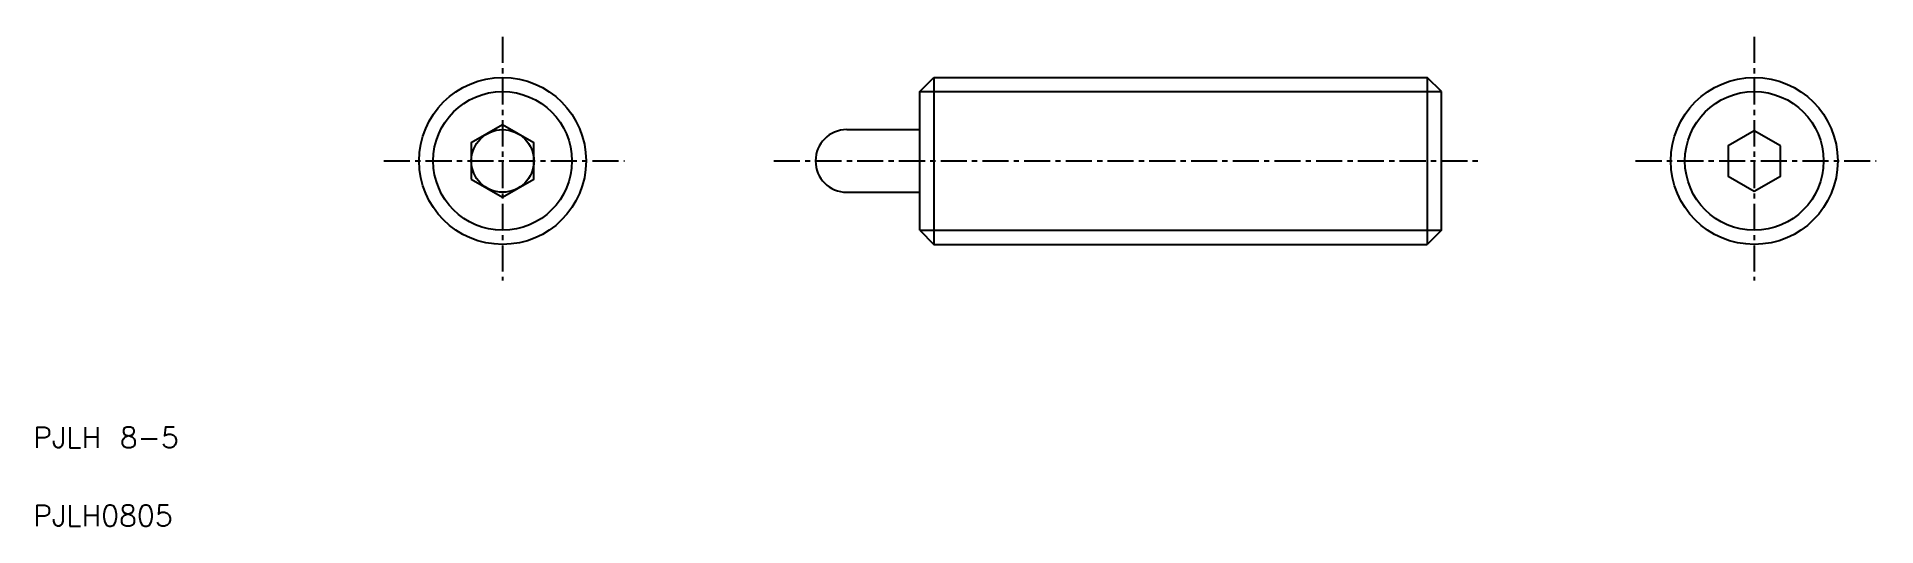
# Model space of a CAD drawing. Extents: x 2.7 to 90.8, y 2.5 to 25.9.
import ezdxf

# ---------------------------------------------------------------- set-up
doc = ezdxf.new("R2010")
doc.units = 0
doc.linetypes.add('CENTER', pattern=[2, 1.25, -0.25, 0.25, -0.25])
doc.layers.get('0').update_dxf_attribs({"linetype": 'CONTINUOUS'})
doc.layers.add('CENTER', color=1, linetype='CENTER')
doc.styles.get("Standard").update_dxf_attribs({"font": 'txt.shx', "bigfont": 'bigfont.shx'})

msp = doc.modelspace()

# ---------------------------------------------------------------- linework, layer by layer
at = {"color": 7, "linetype": 'CONTINUOUS'}
for p, q in [((45, 23.323), (45.676, 24)), ((45.676, 24), (69.323, 24)), ((45.676, 24), (45.676, 16)), ((69.323, 24), (69.323, 16)), ((70, 23.323), (69.323, 24)), ((45, 16.676), (45, 23.323)), ((70, 16.676), (70, 23.323)), ((41.5, 21.5), (45, 21.5)), ((41.5, 18.5), (45, 18.5)), ((45, 16.676), (45.676, 16)), ((45.676, 16), (69.323, 16)), ((70, 16.676), (69.323, 16))]:
    msp.add_line(p, q, dxfattribs=at)
at = {"color": 3, "linetype": 'CONTINUOUS'}
for p, q in [((45, 23.323), (70, 23.323)), ((45, 16.676), (70, 16.676))]:
    msp.add_line(p, q, dxfattribs=at)
at = {"color": 7, "linetype": 'CONTINUOUS'}
for points in [[(23.5, 19.134), (25, 18.268), (26.5, 19.134), (26.5, 20.866), (25, 21.732), (23.5, 20.866)], [(86.25, 20.722), (85, 21.443), (83.75, 20.722), (83.75, 19.278), (85, 18.557), (86.25, 19.278)]]:
    msp.add_lwpolyline(points, close=True, dxfattribs=at)
for centre, radius in [((25, 20), 4), ((85, 20), 4), ((25, 20), 1.5)]:
    msp.add_circle(centre, radius, dxfattribs=at)
at = {"color": 3, "linetype": 'CONTINUOUS'}
for centre in [(25, 20), (85, 20)]:
    msp.add_circle(centre, 3.324, dxfattribs=at)
at = {"color": 7, "linetype": 'CONTINUOUS'}
msp.add_arc((41.5, 20), 1.5, 90, 270, dxfattribs=at)
at = {"layer": 'CENTER', "color": 1, "linetype": 'CENTER'}
for p, q in [((25, 25.947), (25, 14.271)), ((85, 25.947), (85, 14.271)), ((19.311, 20), (30.845, 20)), ((38, 20), (72, 20)), ((79.311, 20), (90.845, 20))]:
    msp.add_line(p, q, dxfattribs=at)

# ---------------------------------------------------------------- texts
at = {"color": 7, "linetype": 'CONTINUOUS'}
for s, p in [('PJLH 8-5', (2.5, 6.25)), ('PJLH0805', (2.5, 2.5))]:
    msp.add_text(s, height=1, dxfattribs=at).set_placement(p)

doc.saveas('drawing.dxf')
